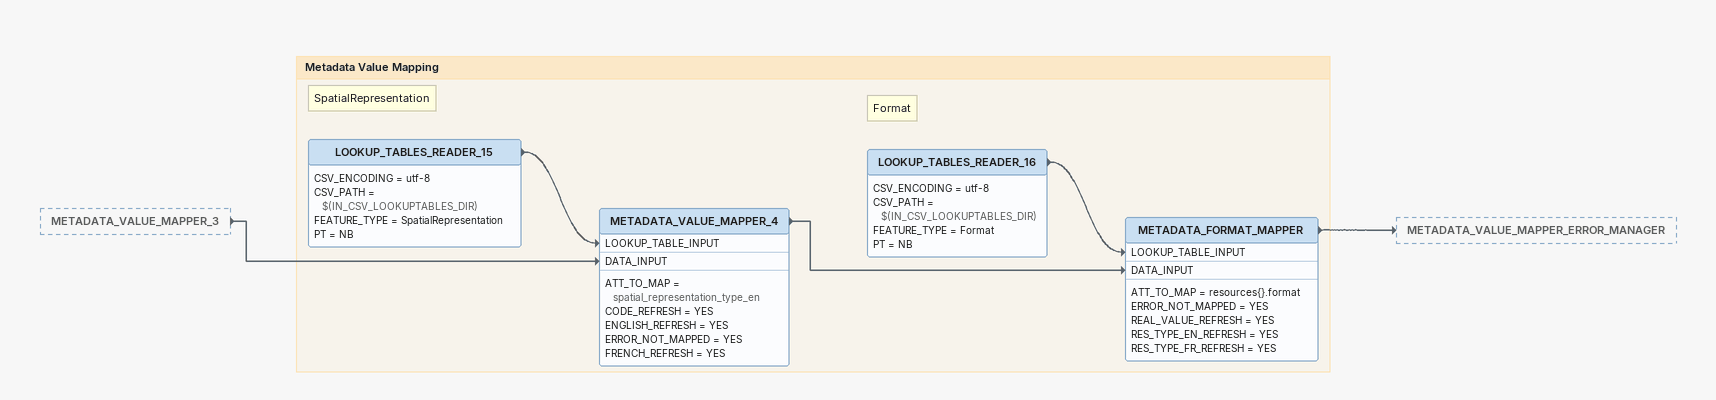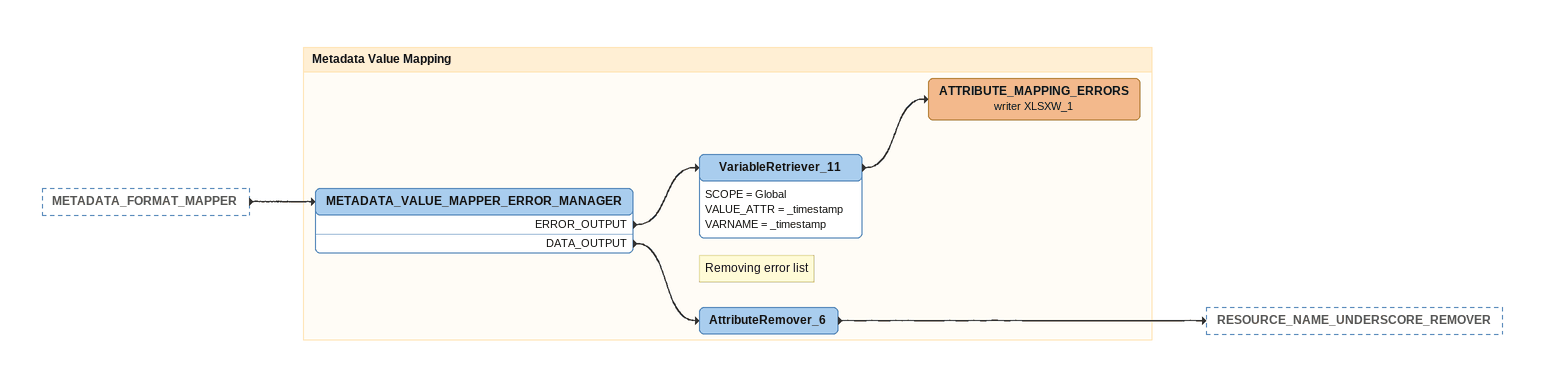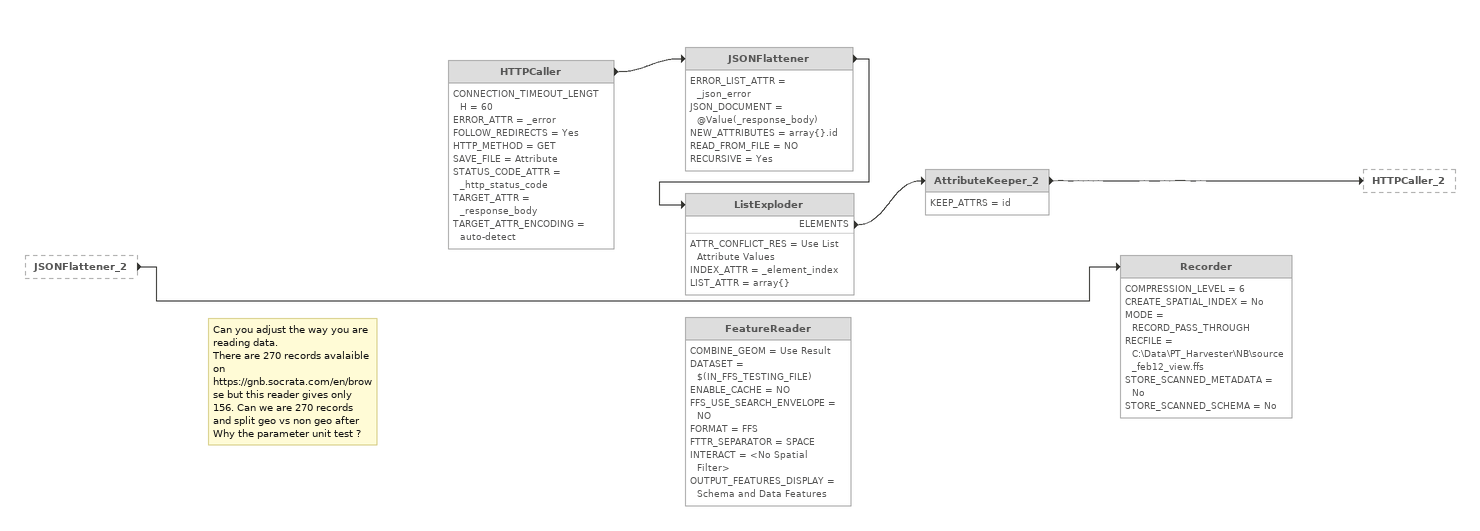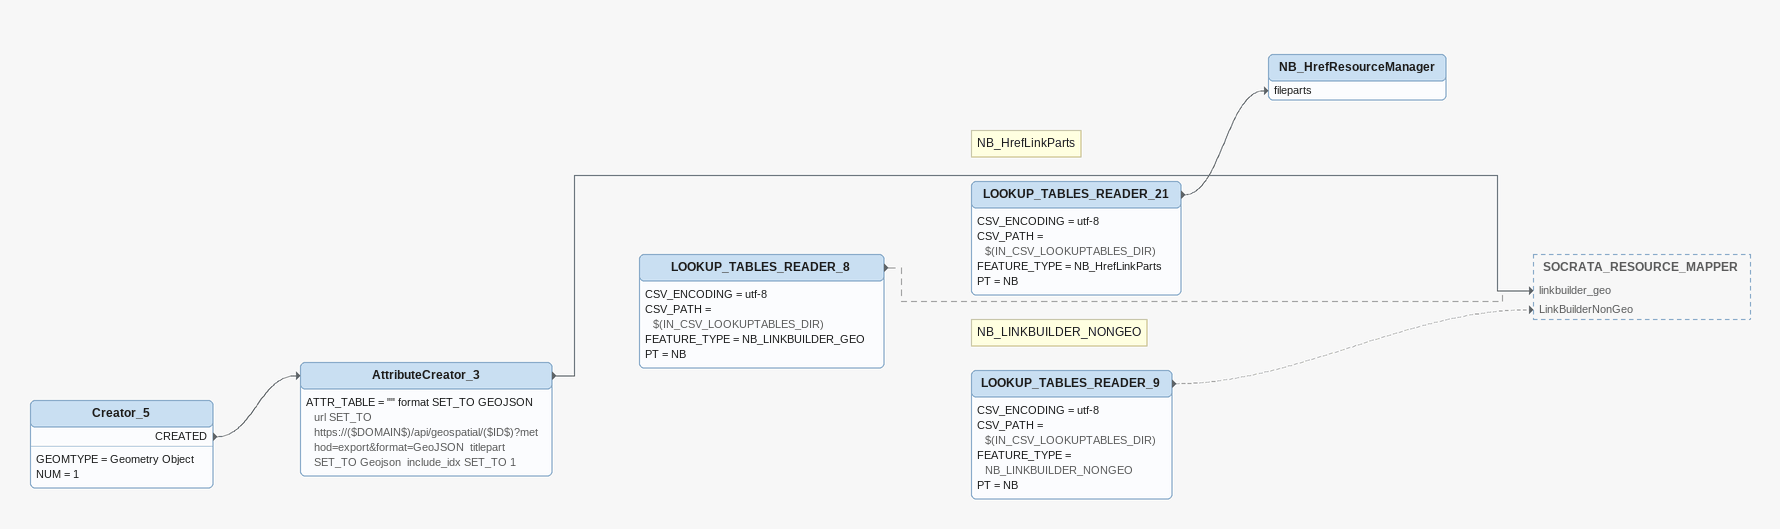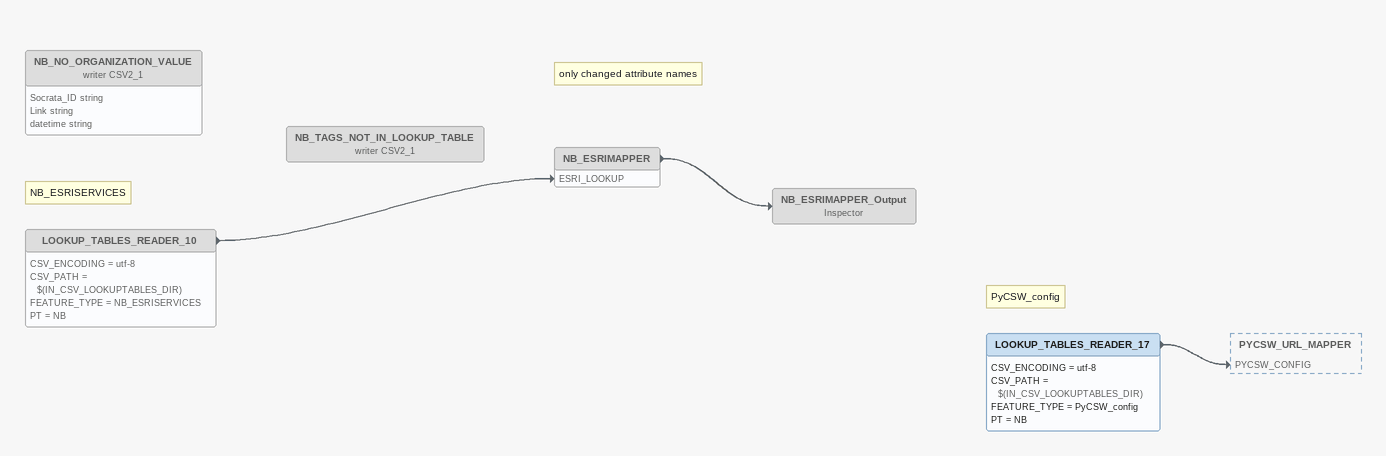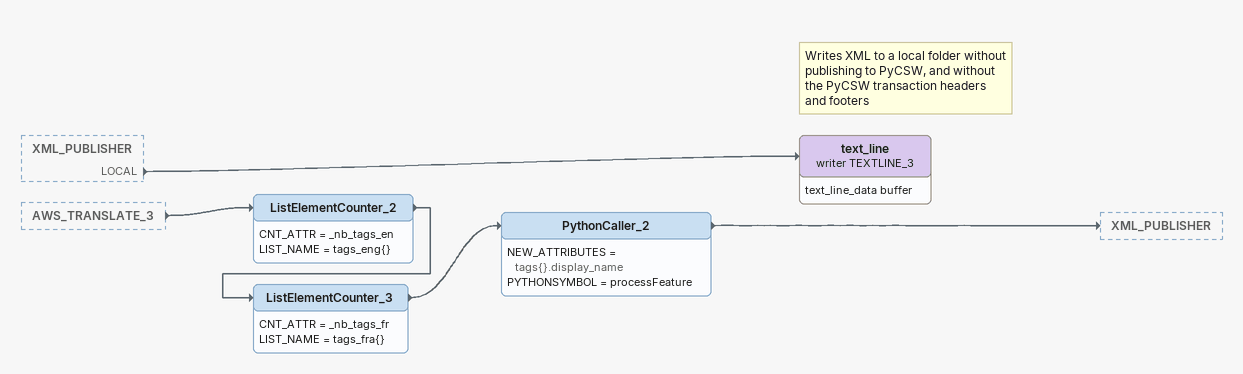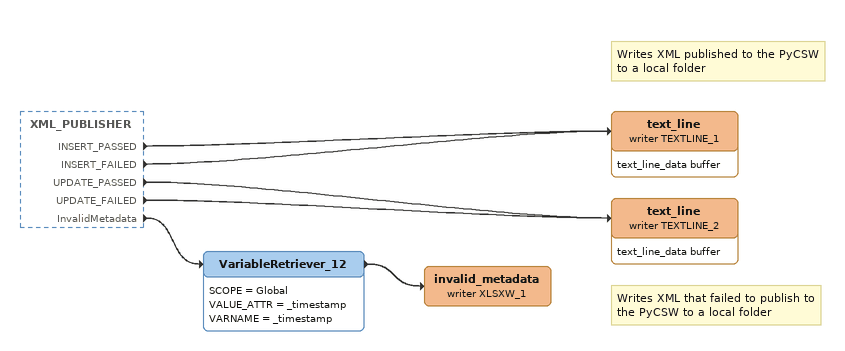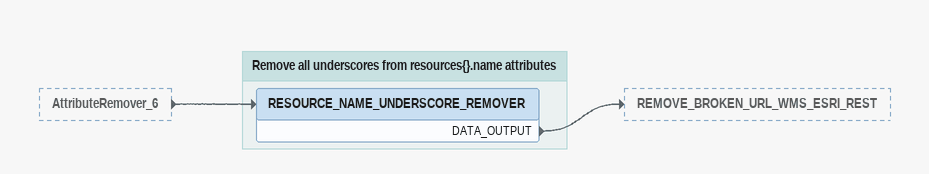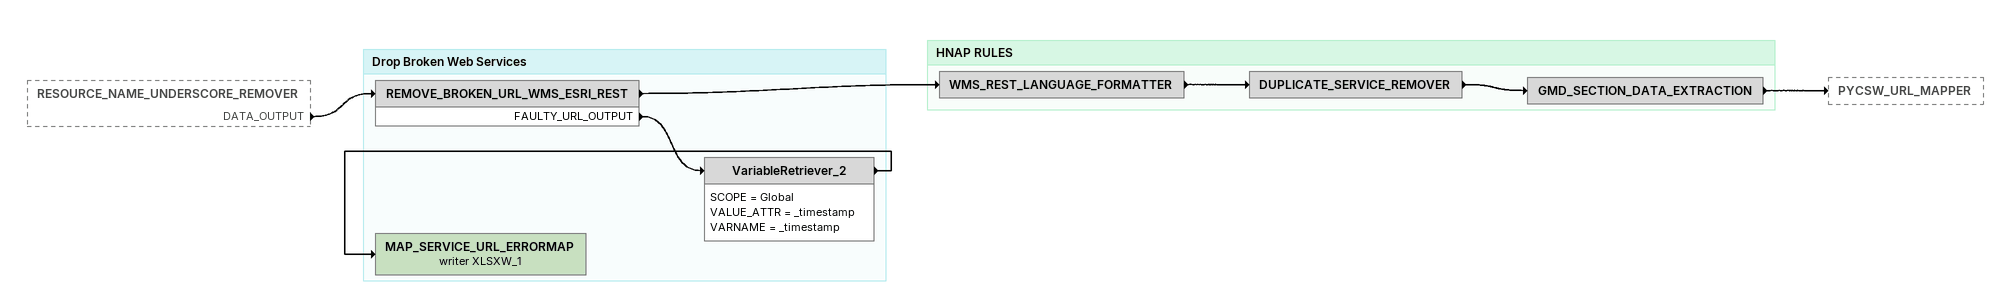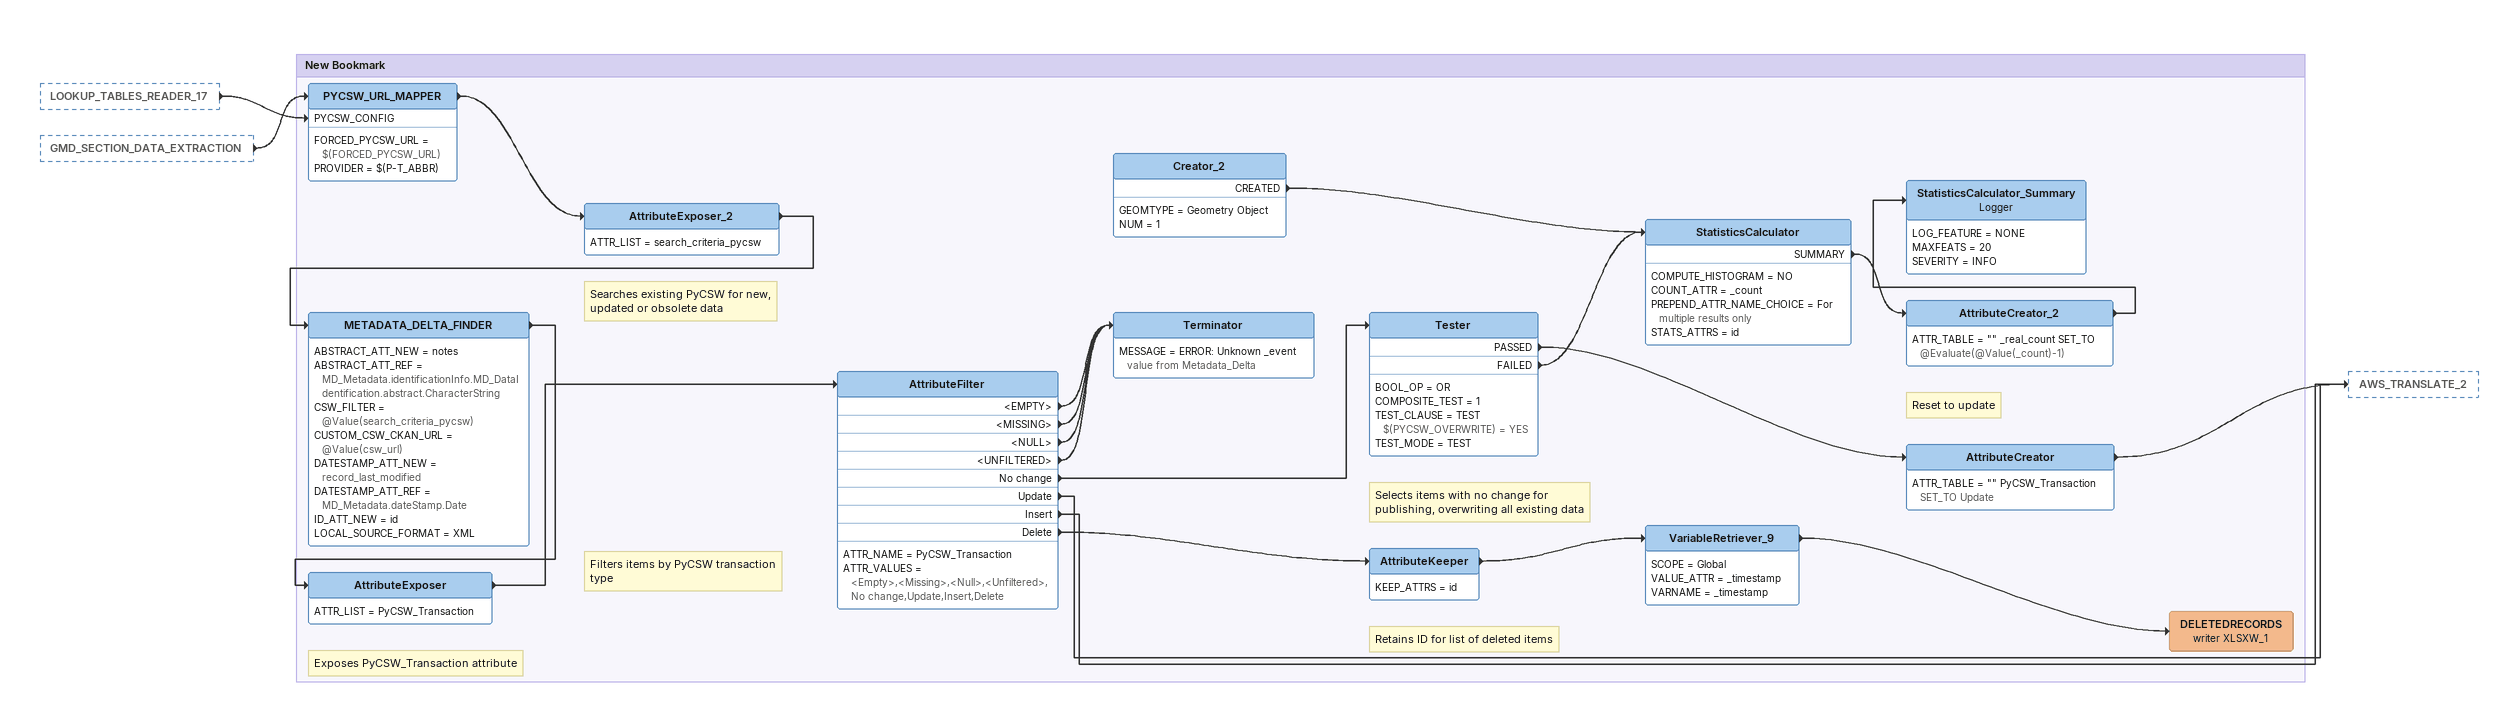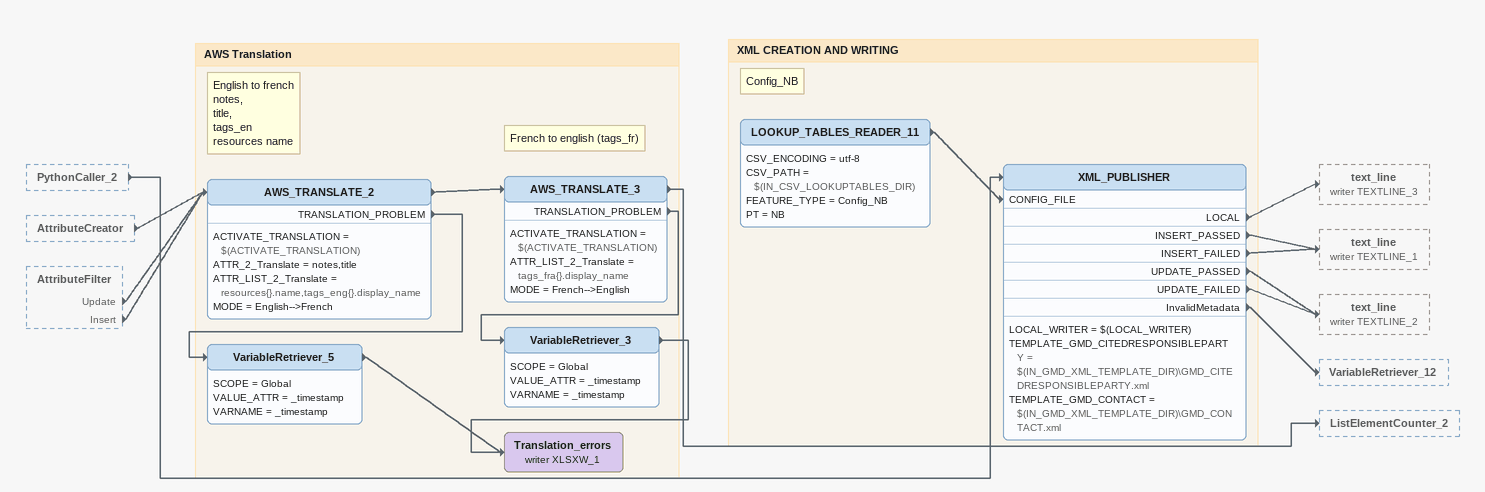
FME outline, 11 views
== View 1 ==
METADATA_VALUE_MAPPER_3 [outside]
    -> METADATA_VALUE_MAPPER_4 [DATA_INPUT]

Bookmark: Metadata Value Mapping
Note: SpatialRepresentation
LOOKUP_TABLES_READER_15
    CSV_ENCODING = utf-8
    CSV_PATH = $(IN_CSV_LOOKUPTABLES_DIR)
    FEATURE_TYPE = SpatialRepresentation
    PT = NB
    -> METADATA_VALUE_MAPPER_4 [LOOKUP_TABLE_INPUT]
METADATA_VALUE_MAPPER_4
    ATT_TO_MAP = spatial_representation_type_en
    CODE_REFRESH = YES
    ENGLISH_REFRESH = YES
    ERROR_NOT_MAPPED = YES
    FRENCH_REFRESH = YES
    -> METADATA_FORMAT_MAPPER [DATA_INPUT]
Note: Format
LOOKUP_TABLES_READER_16
    CSV_ENCODING = utf-8
    CSV_PATH = $(IN_CSV_LOOKUPTABLES_DIR)
    FEATURE_TYPE = Format
    PT = NB
    -> METADATA_FORMAT_MAPPER [LOOKUP_TABLE_INPUT]
METADATA_FORMAT_MAPPER
    ATT_TO_MAP = resources{}.format
    ERROR_NOT_MAPPED = YES
    REAL_VALUE_REFRESH = YES
    RES_TYPE_EN_REFRESH = YES
    RES_TYPE_FR_REFRESH = YES
    -> METADATA_VALUE_MAPPER_ERROR_MANAGER

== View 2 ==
METADATA_FORMAT_MAPPER [outside]
    -> METADATA_VALUE_MAPPER_ERROR_MANAGER

Bookmark: Metadata Value Mapping
METADATA_VALUE_MAPPER_ERROR_MANAGER
    ERROR_OUTPUT -> VariableRetriever_11
    DATA_OUTPUT -> AttributeRemover_6
VariableRetriever_11
    SCOPE = Global
    VALUE_ATTR = _timestamp
    VARNAME = _timestamp
    -> ATTRIBUTE_MAPPING_ERRORS (writer XLSXW_1)
ATTRIBUTE_MAPPING_ERRORS (writer XLSXW_1)
Note: Removing error list
AttributeRemover_6
    -> RESOURCE_NAME_UNDERSCORE_REMOVER

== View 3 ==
JSONFlattener_2 [outside]
    -> Recorder
Note: Can you adjust the way you are reading data. / There are 270 records avalaible on https://gnb.socrata.com/en/browse but this reader gives only 156. Can we are 270 records and split geo vs non geo after / Why the parameter unit test ?
HTTPCaller [off]
    CONNECTION_TIMEOUT_LENGTH = 60
    ERROR_ATTR = _error
    FOLLOW_REDIRECTS = Yes
    HTTP_METHOD = GET
    SAVE_FILE = Attribute
    STATUS_CODE_ATTR = _http_status_code
    TARGET_ATTR = _response_body
    TARGET_ATTR_ENCODING = auto-detect
    -> JSONFlattener
JSONFlattener [off]
    ERROR_LIST_ATTR = _json_error
    JSON_DOCUMENT = @Value(_response_body)
    NEW_ATTRIBUTES = array{}.id
    READ_FROM_FILE = NO
    RECURSIVE = Yes
    -> ListExploder
ListExploder [off]
    ATTR_CONFLICT_RES = Use List Attribute Values
    INDEX_ATTR = _element_index
    LIST_ATTR = array{}
    ELEMENTS -> AttributeKeeper_2
AttributeKeeper_2 [off]
    KEEP_ATTRS = id
    -> HTTPCaller_2
Recorder [off]
    COMPRESSION_LEVEL = 6
    CREATE_SPATIAL_INDEX = No
    MODE = RECORD_PASS_THROUGH
    RECFILE = C:\Data\PT_Harvester\NB\source_feb12_view.ffs
    STORE_SCANNED_METADATA = No
    STORE_SCANNED_SCHEMA = No
FeatureReader [off]
    COMBINE_GEOM = Use Result
    DATASET = $(IN_FFS_TESTING_FILE)
    ENABLE_CACHE = NO
    FFS_USE_SEARCH_ENVELOPE = NO
    FORMAT = FFS
    FTTR_SEPARATOR = SPACE
    INTERACT = <No Spatial Filter>
    OUTPUT_FEATURES_DISPLAY = Schema and Data Features

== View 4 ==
Creator_5
    GEOMTYPE = Geometry Object
    NUM = 1
    CREATED -> AttributeCreator_3
AttributeCreator_3
    ATTR_TABLE = "" format SET_TO GEOJSON  url SET_TO https://($DOMAIN$)/api/geospatial/($ID$)?method=export&format=GeoJSON  titlepart SET_TO Geojson  include_idx SET_TO 1
    -> SOCRATA_RESOURCE_MAPPER [linkbuilder_geo]
LOOKUP_TABLES_READER_8
    CSV_ENCODING = utf-8
    CSV_PATH = $(IN_CSV_LOOKUPTABLES_DIR)
    FEATURE_TYPE = NB_LINKBUILDER_GEO
    PT = NB
    -> SOCRATA_RESOURCE_MAPPER [linkbuilder_geo] [off]
Note: NB_HrefLinkParts
LOOKUP_TABLES_READER_21
    CSV_ENCODING = utf-8
    CSV_PATH = $(IN_CSV_LOOKUPTABLES_DIR)
    FEATURE_TYPE = NB_HrefLinkParts
    PT = NB
    -> NB_HrefResourceManager [fileparts]
NB_HrefResourceManager
Note: NB_LINKBUILDER_NONGEO
LOOKUP_TABLES_READER_9
    CSV_ENCODING = utf-8
    CSV_PATH = $(IN_CSV_LOOKUPTABLES_DIR)
    FEATURE_TYPE = NB_LINKBUILDER_NONGEO
    PT = NB
    -> SOCRATA_RESOURCE_MAPPER [LinkBuilderNonGeo] [off]

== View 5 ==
Note: NB_ESRISERVICES
LOOKUP_TABLES_READER_10 [off]
    CSV_ENCODING = utf-8
    CSV_PATH = $(IN_CSV_LOOKUPTABLES_DIR)
    FEATURE_TYPE = NB_ESRISERVICES
    PT = NB
    -> NB_ESRIMAPPER [ESRI_LOOKUP]
Note: only changed attribute names
NB_ESRIMAPPER [off]
    -> NB_ESRIMAPPER_Output
NB_ESRIMAPPER_Output: Inspector [off]
NB_NO_ORGANIZATION_VALUE (writer CSV2_1) [off]
    attributes: Socrata_ID string, Link string, datetime string
NB_TAGS_NOT_IN_LOOKUP_TABLE (writer CSV2_1) [off]
Note: PyCSW_config
LOOKUP_TABLES_READER_17
    CSV_ENCODING = utf-8
    CSV_PATH = $(IN_CSV_LOOKUPTABLES_DIR)
    FEATURE_TYPE = PyCSW_config
    PT = NB
    -> PYCSW_URL_MAPPER [PYCSW_CONFIG]

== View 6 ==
XML_PUBLISHER [outside]
    LOCAL -> text_line (writer TEXTLINE_3)
AWS_TRANSLATE_3 [outside]
    -> ListElementCounter_2
ListElementCounter_2
    CNT_ATTR = _nb_tags_en
    LIST_NAME = tags_eng{}
    -> ListElementCounter_3
ListElementCounter_3
    CNT_ATTR = _nb_tags_fr
    LIST_NAME = tags_fra{}
    -> PythonCaller_2
PythonCaller_2
    NEW_ATTRIBUTES = tags{}.display_name
    PYTHONSYMBOL = processFeature
    -> XML_PUBLISHER
Note: Writes XML to a local folder without publishing to PyCSW, and without the PyCSW transaction headers and footers
text_line (writer TEXTLINE_3)
    attributes: text_line_data buffer

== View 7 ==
XML_PUBLISHER [outside]
    INSERT_PASSED -> text_line (writer TEXTLINE_1)
    INSERT_FAILED -> text_line (writer TEXTLINE_1)
    UPDATE_PASSED -> text_line (writer TEXTLINE_2)
    UPDATE_FAILED -> text_line (writer TEXTLINE_2)
    InvalidMetadata -> VariableRetriever_12
Note: Writes XML published to the PyCSW to a local folder
text_line (writer TEXTLINE_1)
    attributes: text_line_data buffer
Note: Writes XML that failed to publish to the PyCSW to a local folder
text_line (writer TEXTLINE_2)
    attributes: text_line_data buffer
VariableRetriever_12
    SCOPE = Global
    VALUE_ATTR = _timestamp
    VARNAME = _timestamp
    -> invalid_metadata (writer XLSXW_1)
invalid_metadata (writer XLSXW_1)

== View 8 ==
AttributeRemover_6 [outside]
    -> RESOURCE_NAME_UNDERSCORE_REMOVER

Bookmark: Remove all underscores from resources{}.name attributes
RESOURCE_NAME_UNDERSCORE_REMOVER
    DATA_OUTPUT -> REMOVE_BROKEN_URL_WMS_ESRI_REST

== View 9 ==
RESOURCE_NAME_UNDERSCORE_REMOVER [outside]
    DATA_OUTPUT -> REMOVE_BROKEN_URL_WMS_ESRI_REST

Bookmark: Drop Broken Web Services
REMOVE_BROKEN_URL_WMS_ESRI_REST
    -> WMS_REST_LANGUAGE_FORMATTER
    FAULTY_URL_OUTPUT -> VariableRetriever_2
VariableRetriever_2
    SCOPE = Global
    VALUE_ATTR = _timestamp
    VARNAME = _timestamp
    -> MAP_SERVICE_URL_ERRORMAP (writer XLSXW_1)
MAP_SERVICE_URL_ERRORMAP (writer XLSXW_1)

Bookmark: HNAP RULES
WMS_REST_LANGUAGE_FORMATTER
    -> DUPLICATE_SERVICE_REMOVER
DUPLICATE_SERVICE_REMOVER
    -> GMD_SECTION_DATA_EXTRACTION
GMD_SECTION_DATA_EXTRACTION
    -> PYCSW_URL_MAPPER

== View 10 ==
LOOKUP_TABLES_READER_17 [outside]
    -> PYCSW_URL_MAPPER [PYCSW_CONFIG]
GMD_SECTION_DATA_EXTRACTION [outside]
    -> PYCSW_URL_MAPPER

Bookmark: New Bookmark
PYCSW_URL_MAPPER
    FORCED_PYCSW_URL = $(FORCED_PYCSW_URL)
    PROVIDER = $(P-T_ABBR)
    -> AttributeExposer_2
AttributeExposer_2
    ATTR_LIST = search_criteria_pycsw
    -> METADATA_DELTA_FINDER
Note: Searches existing PyCSW for new, updated or obsolete data
METADATA_DELTA_FINDER
    ABSTRACT_ATT_NEW = notes
    ABSTRACT_ATT_REF = MD_Metadata.identificationInfo.MD_DataIdentification.abstract.CharacterString
    CSW_FILTER = @Value(search_criteria_pycsw)
    CUSTOM_CSW_CKAN_URL = @Value(csw_url)
    DATESTAMP_ATT_NEW = record_last_modified
    DATESTAMP_ATT_REF = MD_Metadata.dateStamp.Date
    ID_ATT_NEW = id
    LOCAL_SOURCE_FORMAT = XML
    -> AttributeExposer
Note: Exposes PyCSW_Transaction attribute
AttributeExposer
    ATTR_LIST = PyCSW_Transaction
    -> AttributeFilter
Note: Filters items by PyCSW transaction type
AttributeFilter
    ATTR_NAME = PyCSW_Transaction
    ATTR_VALUES = <Empty>,<Missing>,<Null>,<Unfiltered>,No change,Update,Insert,Delete
    <EMPTY> -> Terminator
    <MISSING> -> Terminator
    <NULL> -> Terminator
    <UNFILTERED> -> Terminator
    No change -> Tester
    Update -> AWS_TRANSLATE_2
    Insert -> AWS_TRANSLATE_2
    Delete -> AttributeKeeper
Terminator
    MESSAGE = ERROR: Unknown _event value from Metadata_Delta
Note: Selects items with no change for publishing, overwriting all existing data
Tester
    BOOL_OP = OR
    COMPOSITE_TEST = 1
    TEST_CLAUSE = TEST $(PYCSW_OVERWRITE) = YES
    TEST_MODE = TEST
    PASSED -> AttributeCreator
    FAILED -> StatisticsCalculator
Note: Reset to update
AttributeCreator
    ATTR_TABLE = "" PyCSW_Transaction SET_TO Update
    -> AWS_TRANSLATE_2
Note: Retains ID for list of deleted items
AttributeKeeper
    KEEP_ATTRS = id
    -> VariableRetriever_9
VariableRetriever_9
    SCOPE = Global
    VALUE_ATTR = _timestamp
    VARNAME = _timestamp
    -> DELETEDRECORDS (writer XLSXW_1)
DELETEDRECORDS (writer XLSXW_1)
Creator_2
    GEOMTYPE = Geometry Object
    NUM = 1
    CREATED -> StatisticsCalculator
StatisticsCalculator
    COMPUTE_HISTOGRAM = NO
    COUNT_ATTR = _count
    PREPEND_ATTR_NAME_CHOICE = For multiple results only
    STATS_ATTRS = id
    SUMMARY -> AttributeCreator_2
AttributeCreator_2
    ATTR_TABLE = "" _real_count SET_TO @Evaluate(@Value(_count)-1)
    -> StatisticsCalculator_Summary
StatisticsCalculator_Summary: Logger
    LOG_FEATURE = NONE
    MAXFEATS = 20
    SEVERITY = INFO

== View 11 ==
PythonCaller_2 [outside]
    -> XML_PUBLISHER
AttributeCreator [outside]
    -> AWS_TRANSLATE_2
AttributeFilter [outside]
    Update -> AWS_TRANSLATE_2
    Insert -> AWS_TRANSLATE_2

Bookmark: AWS Translation
Note: English to french / notes, / title, / tags_en / resources name
AWS_TRANSLATE_2
    ACTIVATE_TRANSLATION = $(ACTIVATE_TRANSLATION)
    ATTR_2_Translate = notes,title
    ATTR_LIST_2_Translate = resources{}.name,tags_eng{}.display_name
    MODE = English-->French
    -> AWS_TRANSLATE_3
    TRANSLATION_PROBLEM -> VariableRetriever_5
Note: French to english (tags_fr)
AWS_TRANSLATE_3
    ACTIVATE_TRANSLATION = $(ACTIVATE_TRANSLATION)
    ATTR_LIST_2_Translate = tags_fra{}.display_name
    MODE = French-->English
    -> ListElementCounter_2
    TRANSLATION_PROBLEM -> VariableRetriever_3
VariableRetriever_3
    SCOPE = Global
    VALUE_ATTR = _timestamp
    VARNAME = _timestamp
    -> Translation_errors (writer XLSXW_1)
VariableRetriever_5
    SCOPE = Global
    VALUE_ATTR = _timestamp
    VARNAME = _timestamp
    -> Translation_errors (writer XLSXW_1)
Translation_errors (writer XLSXW_1)

Bookmark: XML CREATION AND WRITING
Note: Config_NB
LOOKUP_TABLES_READER_11
    CSV_ENCODING = utf-8
    CSV_PATH = $(IN_CSV_LOOKUPTABLES_DIR)
    FEATURE_TYPE = Config_NB
    PT = NB
    -> XML_PUBLISHER [CONFIG_FILE]
XML_PUBLISHER
    LOCAL_WRITER = $(LOCAL_WRITER)
    TEMPLATE_GMD_CITEDRESPONSIBLEPARTY = $(IN_GMD_XML_TEMPLATE_DIR)\GMD_CITEDRESPONSIBLEPARTY.xml
    TEMPLATE_GMD_CONTACT = $(IN_GMD_XML_TEMPLATE_DIR)\GMD_CONTACT.xml
    LOCAL -> text_line (writer TEXTLINE_3)
    INSERT_PASSED -> text_line (writer TEXTLINE_1)
    INSERT_FAILED -> text_line (writer TEXTLINE_1)
    UPDATE_PASSED -> text_line (writer TEXTLINE_2)
    UPDATE_FAILED -> text_line (writer TEXTLINE_2)
    InvalidMetadata -> VariableRetriever_12
